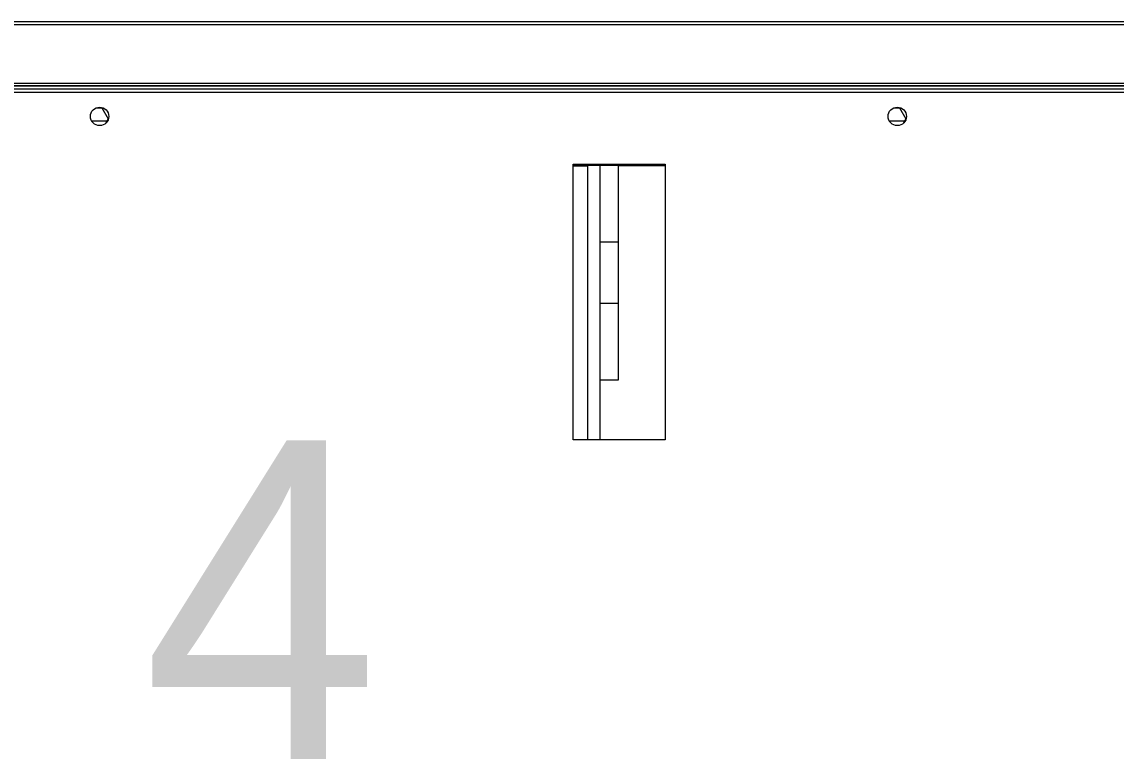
# Model space of a CAD drawing. Header units: millimetres. Extents: x 13502 to 23536, y 11874 to 14203.
# Drawn here: x 15407.67 to 15443.39, y 12946.64 to 12970.7 of the extents above; entities that cross this region are included whole.
import ezdxf

# ---------------------------------------------------------------- set-up
doc = ezdxf.new("R2010")
doc.units = ezdxf.units.MM
doc.styles.add('TAKSİM', font='GOTHIC.TTF', dxfattribs={"height": 20})

# ---------------------------------------------------------------- blocks, each defined once
blk = doc.blocks.new('A$C75AA7FFD')
at = {"color": 1, "linetype": 'Continuous', "lineweight": 0}
for p, q in [((125.401, 101.016), (38.101, 101.016)), ((125.401, 100.915), (38.101, 100.915)), ((38.101, 99.018), (125.401, 99.018)), ((38.1, 98.83), (123.39, 98.83)), ((38.1, 98.72), (123.387, 98.72)), ((123.531, 98.932), (38.103, 98.932)), ((38.103, 98.931), (123.53, 98.931)), ((68.973, 98.21), (69.158, 98.21)), ((69.158, 98.21), (69.364, 97.852)), ((95.013, 98.21), (95.198, 98.21)), ((95.198, 98.21), (95.404, 97.852)), ((68.819, 97.786), (69.326, 97.786)), ((69.364, 97.852), (69.278, 97.703)), ((94.859, 97.786), (95.366, 97.786)), ((95.404, 97.852), (95.318, 97.703)), ((84.543, 96.375), (87.543, 96.375)), ((84.543, 87.375), (84.543, 96.375)), ((84.543, 96.323), (85.009, 96.323)), ((84.543, 96.322), (85.009, 96.322)), ((85.409, 96.323), (85.009, 96.323)), ((85.009, 96.323), (85.009, 87.375)), ((86.009, 96.323), (85.409, 96.323)), ((85.409, 96.323), (85.409, 93.823)), ((86.009, 96.323), (86.009, 93.823)), ((86.009, 96.323), (87.543, 96.323)), ((87.543, 96.375), (87.543, 87.375)), ((86.009, 93.823), (85.409, 93.823)), ((85.409, 93.823), (85.409, 91.823)), ((86.009, 93.823), (86.009, 91.823)), ((86.009, 91.823), (85.409, 91.823)), ((85.409, 91.823), (85.409, 89.323)), ((86.009, 91.823), (86.009, 89.323)), ((85.409, 89.323), (85.409, 87.375)), ((86.009, 89.323), (85.409, 89.323)), ((87.543, 87.375), (84.543, 87.375))]:
    blk.add_line(p, q, dxfattribs=at)
for centre in [(69.082, 97.93), (95.122, 97.93)]:
    blk.add_circle(centre, 0.3, dxfattribs=at)

msp = doc.modelspace()

# ---------------------------------------------------------------- block references
msp.add_blockref('A$C75AA7FFD', (15341.123, 12869.686))

# ---------------------------------------------------------------- texts
at = {"style": 'TAKSİM'}
msp.add_text('4', height=10.4, dxfattribs=at).set_placement((15411.61, 12946.639))

doc.saveas('drawing.dxf')
